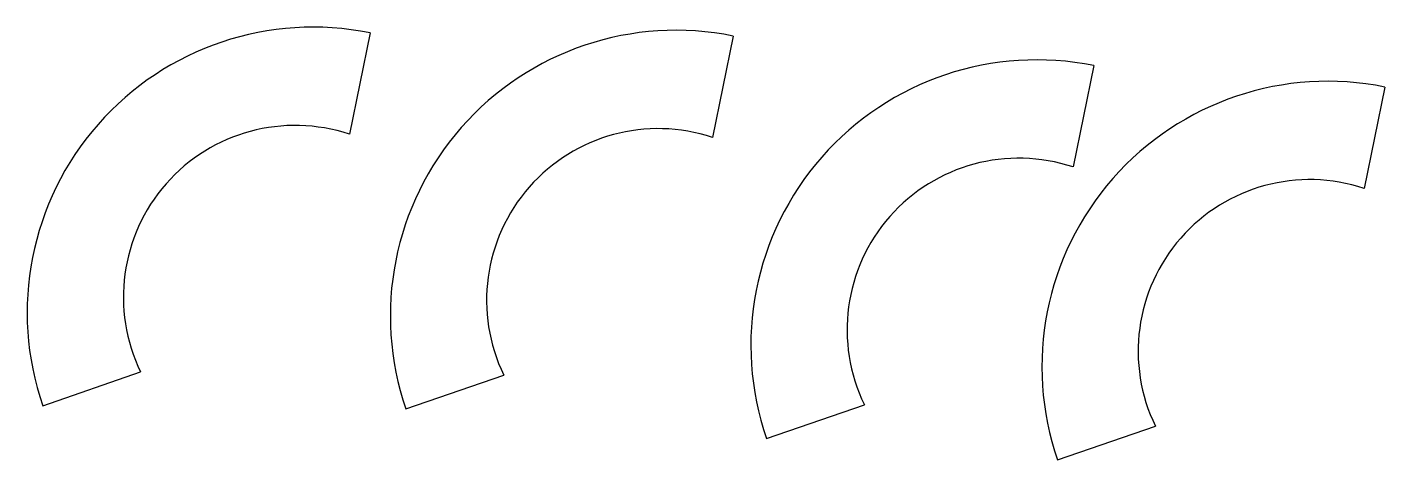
# Model space of a CAD drawing. Header units: millimetres. Extents: x 2718 to 3374, y 1694 to 1904.
import ezdxf

# ---------------------------------------------------------------- set-up
doc = ezdxf.new("R2010")
doc.units = ezdxf.units.MM

msp = doc.modelspace()

# ---------------------------------------------------------------- linework, layer by layer
for p, q in [((2883.81, 1900.73), (2873.81, 1851.75)), ((3059.2, 1899.21), (3049.19, 1850.22)), ((3233.31, 1884.91), (3223.3, 1835.93)), ((3373.87, 1874.57), (3363.86, 1825.58)), ((2725.74, 1720.53), (2773.01, 1736.84)), ((2901.13, 1719.01), (2948.4, 1735.31)), ((3075.23, 1704.71), (3122.5, 1721.02)), ((3215.8, 1694.36), (3263.06, 1710.67))]:
    msp.add_line(p, q)
for centre, radius, start, end in [((2856.19, 1765.53), 137.99, 78.45267, 199.03219), ((3031.58, 1764.01), 137.99, 78.45267, 199.03219), ((3205.68, 1749.71), 137.99, 78.45267, 199.03219), ((3346.25, 1739.36), 137.99, 78.45267, 199.03219), ((2847.6, 1773.07), 82.93, 71.58128, 205.90358), ((3022.99, 1771.54), 82.93, 71.58128, 205.90358), ((3197.1, 1757.25), 82.93, 71.58128, 205.90358), ((3337.66, 1746.9), 82.93, 71.58128, 205.90358)]:
    msp.add_arc(centre, radius, start, end)

doc.saveas('drawing.dxf')
